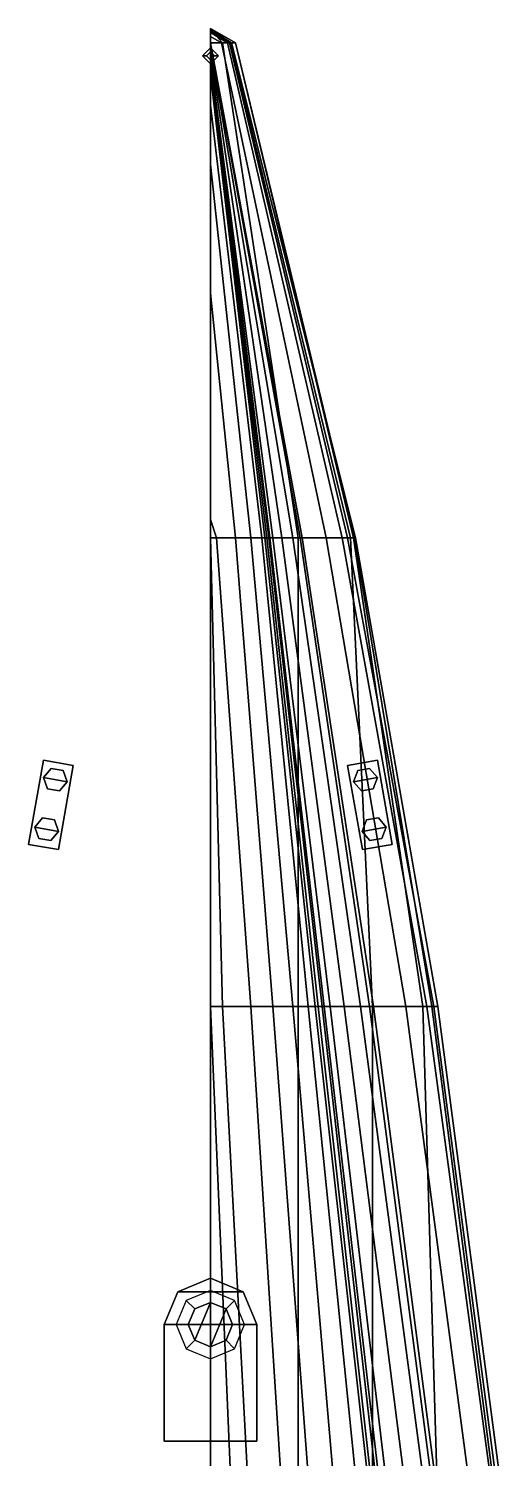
# Model space of a CAD drawing. Extents: x -4.1 to 4.7, y -49.9 to 48.9.
# Drawn here: x -1.81 to 2.87, y 34.72 to 48.93 of the extents above; entities that cross this region are included whole.
import ezdxf

# ---------------------------------------------------------------- set-up
doc = ezdxf.new("R2010")
doc.units = 0
doc.layers.get('0').update_dxf_attribs({"linetype": 'CONTINUOUS'})

msp = doc.modelspace()

# ---------------------------------------------------------------- linework, layer by layer
at = {"color": 2}
for points in [[(0.21, 48.79, 4.7), (0, 48.92, 4.7), (0, 48.93, 4.81), (0.25, 48.79, 4.81)], [(0.25, 48.79, 4.81), (0, 48.93, 4.81), (0, 48.93, 4.86), (0.25, 48.79, 4.86)], [(0.19, 48.79, 4.52), (0, 48.9, 4.52), (0, 48.92, 4.7), (0.21, 48.79, 4.7)], [(1.36, 43.87, 4.52), (0.19, 48.79, 4.52), (0.21, 48.79, 4.7), (1.44, 43.87, 4.7)], [(1.44, 43.87, 4.7), (0.21, 48.79, 4.7), (0.25, 48.79, 4.81), (1.43, 43.87, 4.83)], [(1.43, 43.87, 4.83), (0.25, 48.79, 4.81), (0.25, 48.79, 4.86), (1.42, 43.87, 4.86)], [(2.22, 39.21, 4.52), (1.36, 43.87, 4.52), (1.44, 43.87, 4.7), (2.26, 39.21, 4.61)], [(2.2, 39.21, 4.76), (1.43, 43.87, 4.83), (1.42, 43.87, 4.86), (2.11, 39.21, 4.81)], [(2.26, 39.21, 4.61), (1.44, 43.87, 4.7), (1.43, 43.87, 4.83), (2.2, 39.21, 4.76)], [(2.8, 34.55, 4.69), (2.2, 39.21, 4.76), (2.11, 39.21, 4.81), (2.25, 34.55, 4.81)], [(2.87, 34.55, 4.54), (2.26, 39.21, 4.61), (2.2, 39.21, 4.76), (2.8, 34.55, 4.69)], [(2.83, 34.55, 4.45), (2.22, 39.21, 4.52), (2.26, 39.21, 4.61), (2.87, 34.55, 4.54)]]:
    msp.add_3dface(points, dxfattribs=at)
for points in [[(0.25, 48.79, 4.86), (0, 48.93, 4.86), (0, 48.92, 4.9), (0.2, 48.79, 4.9)], [(0.2, 48.79, 4.9), (0, 48.92, 4.9), (0, 48.92, 4.9), (0.12, 48.79, 4.92)], [(0.12, 48.79, 4.92), (0, 48.92, 4.9), (0, 48.92, 4.9), (0, 48.79, 4.92)], [(0.17, 48.79, 4.35), (0, 48.89, 4.35), (0, 48.9, 4.52), (0.19, 48.79, 4.52)], [(0.11, 48.79, 3.82), (0, 48.85, 3.82), (0, 48.89, 4.35), (0.17, 48.79, 4.35)], [(0, 48.79, 2.72), (0, 48.79, 2.72), (0, 48.85, 3.82), (0.11, 48.79, 3.82)], [(0.91, 43.87, 2.72), (0, 48.79, 2.72), (0.11, 48.79, 3.82), (1.15, 43.87, 3.82)], [(0.87, 43.87, 4.98), (0.12, 48.79, 4.92), (0, 48.79, 4.92), (0, 43.87, 5.02)], [(0.89, 43.87, 2.54), (0, 48.78, 2.54), (0, 48.79, 2.72), (0.91, 43.87, 2.72)], [(0.82, 43.87, 2.2), (0, 48.75, 2.2), (0, 48.78, 2.54), (0.89, 43.87, 2.54)], [(0.71, 43.87, 1.35), (0, 48.7, 1.35), (0, 48.75, 2.2), (0.82, 43.87, 2.2)], [(1.15, 43.87, 3.82), (0.11, 48.79, 3.82), (0.17, 48.79, 4.35), (1.31, 43.87, 4.35)], [(1.39, 43.87, 4.9), (0.2, 48.79, 4.9), (0.12, 48.79, 4.92), (0.87, 43.87, 4.98)], [(1.31, 43.87, 4.35), (0.17, 48.79, 4.35), (0.19, 48.79, 4.52), (1.36, 43.87, 4.52)], [(1.42, 43.87, 4.86), (0.25, 48.79, 4.86), (0.2, 48.79, 4.9), (1.39, 43.87, 4.9)], [(0, 48.74, 4.92), (-0.08, 48.66, 4.92), (-0.04, 48.66, 9.35), (0, 48.7, 9.35)], [(-0.08, 48.66, 4.92), (0, 48.58, 4.92), (0, 48.62, 9.35), (-0.04, 48.66, 9.35)], [(0, 48.62, 9.35), (0.04, 48.66, 9.35), (0, 48.7, 9.35), (-0.04, 48.66, 9.35)], [(0.08, 48.66, 4.92), (0, 48.74, 4.92), (0, 48.7, 9.35), (0.04, 48.66, 9.35)], [(0.62, 43.87, 0.42), (0, 48.62, 0.42), (0, 48.7, 1.35), (0.71, 43.87, 1.35)], [(0, 48.58, 4.92), (0.08, 48.66, 4.92), (0.04, 48.66, 9.35), (0, 48.62, 9.35)], [(0, 22.16, 24.81), (0, 48.64, 5.23), (0, 48.64, 5.28), (0, 22.16, 24.85)], [(0, 22.16, 24.85), (0, 48.64, 5.28), (0, 48.64, 5.23), (0, 22.16, 24.81)], [(0.59, 43.87), (0, 48.6), (0, 48.62, 0.42), (0.62, 43.87, 0.42)], [(0.58, 43.87, -0.25), (0, 48.58, -0.25), (0, 48.6), (0.59, 43.87)], [(0.56, 43.87, -0.53), (0, 48.53, -0.53), (0, 48.58, -0.25), (0.58, 43.87, -0.25)], [(0.54, 43.87, -0.83), (0, 48.47, -0.83), (0, 48.53, -0.53), (0.56, 43.87, -0.53)], [(0.51, 43.87, -1.38), (0, 48.17, -1.38), (0, 48.47, -0.83), (0.54, 43.87, -0.83)], [(0.4, 43.87, -1.91), (0, 47.58, -1.91), (0, 48.17, -1.38), (0.51, 43.87, -1.38)], [(0.25, 43.87, -2.29), (0, 46.3, -2.29), (0, 47.58, -1.91), (0.4, 43.87, -1.91)], [(0.06, 43.87, -2.61), (0, 44.05, -2.61), (0, 46.3, -2.29), (0.25, 43.87, -2.29)], [(0, 43.87, -2.64), (0, 43.87, -2.64), (0, 44.05, -2.61), (0.06, 43.87, -2.61)], [(0, 39.21, -2.93), (0, 43.87, -2.64), (0, 43.87, -2.64), (0.12, 39.21, -2.9)], [(0.12, 39.21, -2.9), (0, 43.87, -2.64), (0.06, 43.87, -2.61), (0.4, 39.21, -2.61)], [(0.87, 39.21, 4.98), (0.87, 43.87, 4.98), (0, 43.87, 5.02), (0, 39.21, 5.02)], [(0.4, 39.21, -2.61), (0.06, 43.87, -2.61), (0.25, 43.87, -2.29), (0.62, 39.21, -2.29)], [(0.62, 39.21, -2.29), (0.25, 43.87, -2.29), (0.4, 43.87, -1.91), (0.82, 39.21, -1.91)], [(0.82, 39.21, -1.91), (0.4, 43.87, -1.91), (0.51, 43.87, -1.38), (0.97, 39.21, -1.38)], [(0.97, 39.21, -1.38), (0.51, 43.87, -1.38), (0.54, 43.87, -0.83), (1.04, 39.21, -0.83)], [(1.04, 39.21, -0.83), (0.54, 43.87, -0.83), (0.56, 43.87, -0.53), (1.07, 39.21, -0.53)], [(1.07, 39.21, -0.53), (0.56, 43.87, -0.53), (0.58, 43.87, -0.25), (1.11, 39.21, -0.25)], [(1.11, 39.21, -0.25), (0.58, 43.87, -0.25), (0.59, 43.87), (1.13, 39.21)], [(1.13, 39.21), (0.59, 43.87), (0.62, 43.87, 0.42), (1.19, 39.21, 0.42)], [(1.19, 39.21, 0.42), (0.62, 43.87, 0.42), (0.71, 43.87, 1.35), (1.33, 39.21, 1.35)], [(1.33, 39.21, 1.35), (0.71, 43.87, 1.35), (0.82, 43.87, 2.2), (1.49, 39.21, 2.2)], [(1.49, 39.21, 2.2), (0.82, 43.87, 2.2), (0.89, 43.87, 2.54), (1.58, 39.21, 2.54)], [(1.61, 39.21, 4.9), (1.39, 43.87, 4.9), (0.87, 43.87, 4.98), (0.87, 39.21, 4.98)], [(1.58, 39.21, 2.54), (0.89, 43.87, 2.54), (0.91, 43.87, 2.72), (1.62, 39.21, 2.72)], [(1.62, 39.21, 2.72), (0.91, 43.87, 2.72), (1.15, 43.87, 3.82), (1.94, 39.21, 3.82)], [(1.94, 39.21, 3.82), (1.15, 43.87, 3.82), (1.31, 43.87, 4.35), (2.15, 39.21, 4.35)], [(2.15, 39.21, 4.35), (1.31, 43.87, 4.35), (1.36, 43.87, 4.52), (2.22, 39.21, 4.52)], [(2.11, 39.21, 4.81), (1.42, 43.87, 4.86), (1.39, 43.87, 4.9), (1.61, 39.21, 4.9)], [(-1.658, 41.659, 4.82), (-1.805, 40.822, 4.82), (-1.805, 40.822, 4.93), (-1.658, 41.659, 4.93)], [(-1.805, 40.822, 4.93), (-1.51, 40.77, 4.93), (-1.362, 41.607, 4.93), (-1.658, 41.659, 4.93)], [(-1.658, 41.659, 4.93), (-1.362, 41.607, 4.93), (-1.362, 41.607, 4.82), (-1.658, 41.659, 4.82)], [(1.362, 41.607, 4.93), (1.658, 41.659, 4.93), (1.658, 41.659, 4.82), (1.362, 41.607, 4.82)], [(1.51, 40.77, 4.93), (1.805, 40.822, 4.93), (1.658, 41.659, 4.93), (1.362, 41.607, 4.93)], [(1.658, 41.659, 4.93), (1.805, 40.822, 4.93), (1.805, 40.822, 4.82), (1.658, 41.659, 4.82)], [(-1.463, 41.558, 5.33), (-1.581, 41.578, 5.33), (-1.658, 41.487, 5.33), (-1.421, 41.445, 5.33)], [(-1.581, 41.578, 4.93), (-1.658, 41.487, 4.93), (-1.658, 41.487, 5.33), (-1.581, 41.578, 5.33)], [(-1.463, 41.558, 4.93), (-1.581, 41.578, 4.93), (-1.581, 41.578, 5.33), (-1.463, 41.558, 5.33)], [(-1.362, 41.607, 4.93), (-1.51, 40.77, 4.93), (-1.51, 40.77, 4.82), (-1.362, 41.607, 4.82)], [(-1.421, 41.445, 4.93), (-1.463, 41.558, 4.93), (-1.463, 41.558, 5.33), (-1.421, 41.445, 5.33)], [(1.362, 41.607, 4.82), (1.51, 40.77, 4.82), (1.51, 40.77, 4.93), (1.362, 41.607, 4.93)], [(1.581, 41.578, 5.33), (1.463, 41.558, 5.33), (1.421, 41.445, 5.33), (1.658, 41.487, 5.33)], [(1.463, 41.558, 4.93), (1.421, 41.445, 4.93), (1.421, 41.445, 5.33), (1.463, 41.558, 5.33)], [(1.581, 41.578, 4.93), (1.463, 41.558, 4.93), (1.463, 41.558, 5.33), (1.581, 41.578, 5.33)], [(1.658, 41.487, 4.93), (1.581, 41.578, 4.93), (1.581, 41.578, 5.33), (1.658, 41.487, 5.33)], [(-1.421, 41.445, 5.33), (-1.658, 41.487, 5.33), (-1.617, 41.374, 5.33), (-1.499, 41.353, 5.33)], [(-1.658, 41.487, 4.93), (-1.617, 41.374, 4.93), (-1.617, 41.374, 5.33), (-1.658, 41.487, 5.33)], [(-1.617, 41.374, 4.93), (-1.499, 41.353, 4.93), (-1.499, 41.353, 5.33), (-1.617, 41.374, 5.33)], [(-1.499, 41.353, 4.93), (-1.421, 41.445, 4.93), (-1.421, 41.445, 5.33), (-1.499, 41.353, 5.33)], [(1.658, 41.487, 5.33), (1.421, 41.445, 5.33), (1.499, 41.353, 5.33), (1.617, 41.374, 5.33)], [(1.421, 41.445, 4.93), (1.499, 41.353, 4.93), (1.499, 41.353, 5.33), (1.421, 41.445, 5.33)], [(1.499, 41.353, 4.93), (1.617, 41.374, 4.93), (1.617, 41.374, 5.33), (1.499, 41.353, 5.33)], [(1.617, 41.374, 4.93), (1.658, 41.487, 4.93), (1.658, 41.487, 5.33), (1.617, 41.374, 5.33)], [(-1.549, 41.065, 5.33), (-1.668, 41.086, 5.33), (-1.745, 40.994, 5.33), (-1.508, 40.952, 5.33)], [(-1.668, 41.086, 4.93), (-1.745, 40.994, 4.93), (-1.745, 40.994, 5.33), (-1.668, 41.086, 5.33)], [(-1.549, 41.065, 4.93), (-1.668, 41.086, 4.93), (-1.668, 41.086, 5.33), (-1.549, 41.065, 5.33)], [(1.668, 41.086, 5.33), (1.549, 41.065, 5.33), (1.508, 40.952, 5.33), (1.745, 40.994, 5.33)], [(1.668, 41.086, 4.93), (1.549, 41.065, 4.93), (1.549, 41.065, 5.33), (1.668, 41.086, 5.33)], [(1.745, 40.994, 4.93), (1.668, 41.086, 4.93), (1.668, 41.086, 5.33), (1.745, 40.994, 5.33)], [(-1.508, 40.952, 5.33), (-1.745, 40.994, 5.33), (-1.704, 40.881, 5.33), (-1.585, 40.861, 5.33)], [(-1.745, 40.994, 4.93), (-1.704, 40.881, 4.93), (-1.704, 40.881, 5.33), (-1.745, 40.994, 5.33)], [(-1.585, 40.861, 4.93), (-1.508, 40.952, 4.93), (-1.508, 40.952, 5.33), (-1.585, 40.861, 5.33)], [(-1.508, 40.952, 4.93), (-1.549, 41.065, 4.93), (-1.549, 41.065, 5.33), (-1.508, 40.952, 5.33)], [(1.549, 41.065, 4.93), (1.508, 40.952, 4.93), (1.508, 40.952, 5.33), (1.549, 41.065, 5.33)], [(1.745, 40.994, 5.33), (1.508, 40.952, 5.33), (1.585, 40.861, 5.33), (1.704, 40.881, 5.33)], [(1.508, 40.952, 4.93), (1.585, 40.861, 4.93), (1.585, 40.861, 5.33), (1.508, 40.952, 5.33)], [(1.704, 40.881, 4.93), (1.745, 40.994, 4.93), (1.745, 40.994, 5.33), (1.704, 40.881, 5.33)], [(-1.805, 40.822, 4.82), (-1.51, 40.77, 4.82), (-1.51, 40.77, 4.93), (-1.805, 40.822, 4.93)], [(-1.704, 40.881, 4.93), (-1.585, 40.861, 4.93), (-1.585, 40.861, 5.33), (-1.704, 40.881, 5.33)], [(1.51, 40.77, 4.82), (1.805, 40.822, 4.82), (1.805, 40.822, 4.93), (1.51, 40.77, 4.93)], [(1.585, 40.861, 4.93), (1.704, 40.881, 4.93), (1.704, 40.881, 5.33), (1.585, 40.861, 5.33)], [(0.2, 34.55, -3.02), (0, 39.21, -2.93), (0.12, 39.21, -2.9), (0.37, 34.55, -2.9)], [(0, 34.55, -3.14), (0, 39.21, -2.93), (0, 39.21, -2.93), (0.2, 34.55, -3.02)], [(0.87, 34.55, 4.98), (0.87, 39.21, 4.98), (0, 39.21, 5.02), (0, 34.55, 5.02)], [(0.37, 34.55, -2.9), (0.12, 39.21, -2.9), (0.4, 39.21, -2.61), (0.7, 34.55, -2.61)], [(0.7, 34.55, -2.61), (0.4, 39.21, -2.61), (0.62, 39.21, -2.29), (0.97, 34.55, -2.29)], [(0.97, 34.55, -2.29), (0.62, 39.21, -2.29), (0.82, 39.21, -1.91), (1.22, 34.55, -1.91)], [(1.22, 34.55, -1.91), (0.82, 39.21, -1.91), (0.97, 39.21, -1.38), (1.44, 34.55, -1.38)], [(1.61, 34.55, 4.9), (1.61, 39.21, 4.9), (0.87, 39.21, 4.98), (0.87, 34.55, 4.98)], [(1.44, 34.55, -1.38), (0.97, 39.21, -1.38), (1.04, 39.21, -0.83), (1.56, 34.55, -0.83)], [(1.56, 34.55, -0.83), (1.04, 39.21, -0.83), (1.07, 39.21, -0.53), (1.59, 34.55, -0.53)], [(1.59, 34.55, -0.53), (1.07, 39.21, -0.53), (1.11, 39.21, -0.25), (1.64, 34.55, -0.25)], [(1.64, 34.55, -0.25), (1.11, 39.21, -0.25), (1.13, 39.21), (1.67, 34.55)], [(1.67, 34.55), (1.13, 39.21), (1.19, 39.21, 0.42), (1.74, 34.55, 0.42)], [(1.74, 34.55, 0.42), (1.19, 39.21, 0.42), (1.33, 39.21, 1.35), (1.92, 34.55, 1.35)], [(1.92, 34.55, 1.35), (1.33, 39.21, 1.35), (1.49, 39.21, 2.2), (2.11, 34.55, 2.2)], [(2.11, 34.55, 2.2), (1.49, 39.21, 2.2), (1.58, 39.21, 2.54), (2.19, 34.55, 2.54)], [(2.19, 34.55, 2.54), (1.58, 39.21, 2.54), (1.62, 39.21, 2.72), (2.23, 34.55, 2.72)], [(2.25, 34.55, 4.81), (2.11, 39.21, 4.81), (1.61, 39.21, 4.9), (1.61, 34.55, 4.9)], [(2.23, 34.55, 2.72), (1.62, 39.21, 2.72), (1.94, 39.21, 3.82), (2.56, 34.55, 3.82)], [(2.56, 34.55, 3.82), (1.94, 39.21, 3.82), (2.15, 39.21, 4.35), (2.78, 34.55, 4.35)], [(2.78, 34.55, 4.35), (2.15, 39.21, 4.35), (2.22, 39.21, 4.52), (2.83, 34.55, 4.45)], [(0.325, 36.375, 5.11), (0, 36.51, 5.11), (0, 36.51, 5.11), (-0.325, 36.375, 5.11)], [(0, 36.51, 5.02), (-0.325, 36.375, 5.02), (-0.325, 36.375, 5.11), (0, 36.51, 5.11)], [(0, 36.39, 5.11), (-0.24, 36.29, 5.11), (-0.156, 36.206, 5.27), (0, 36.27, 5.27)], [(0.325, 36.375, 5.02), (0, 36.51, 5.02), (0, 36.51, 5.11), (0.325, 36.375, 5.11)], [(0.24, 36.29, 5.11), (0, 36.39, 5.11), (0, 36.27, 5.27), (0.156, 36.206, 5.27)], [(0.46, 36.05, 5.11), (0.325, 36.375, 5.11), (-0.325, 36.375, 5.11), (-0.46, 36.05, 5.11)], [(-0.325, 36.375, 5.02), (-0.46, 36.05, 5.02), (-0.46, 36.05, 5.11), (-0.325, 36.375, 5.11)], [(-0.24, 36.29, 5.11), (-0.34, 36.05, 5.11), (-0.22, 36.05, 5.27), (-0.156, 36.206, 5.27)], [(-0.156, 36.206, 5.41), (-0.22, 36.05, 5.41), (-0.156, 35.894, 5.41), (0, 36.27, 5.41)], [(0, 36.27, 5.41), (-0.156, 35.894, 5.41), (0, 35.83, 5.41), (0.156, 36.206, 5.41)], [(0, 36.27, 5.27), (-0.156, 36.206, 5.27), (-0.156, 36.206, 5.41), (0, 36.27, 5.41)], [(0.156, 36.206, 5.27), (0, 36.27, 5.27), (0, 36.27, 5.41), (0.156, 36.206, 5.41)], [(0.34, 36.05, 5.11), (0.24, 36.29, 5.11), (0.156, 36.206, 5.27), (0.22, 36.05, 5.27)], [(0.46, 36.05, 5.02), (0.325, 36.375, 5.02), (0.325, 36.375, 5.11), (0.46, 36.05, 5.11)], [(-0.156, 36.206, 5.27), (-0.22, 36.05, 5.27), (-0.22, 36.05, 5.41), (-0.156, 36.206, 5.41)], [(0.156, 36.206, 5.41), (0, 35.83, 5.41), (0.156, 35.894, 5.41), (0.22, 36.05, 5.41)], [(0.22, 36.05, 5.27), (0.156, 36.206, 5.27), (0.156, 36.206, 5.41), (0.22, 36.05, 5.41)], [(-0.46, 36.05, 5.11), (-0.46, 34.89, 5.11), (0.46, 34.89, 5.11), (0.46, 36.05, 5.11)], [(-0.46, 36.05, 5.02), (-0.46, 34.89, 5.02), (-0.46, 34.89, 5.11), (-0.46, 36.05, 5.11)], [(-0.34, 36.05, 5.11), (-0.24, 35.81, 5.11), (-0.156, 35.894, 5.27), (-0.22, 36.05, 5.27)], [(-0.22, 36.05, 5.27), (-0.156, 35.894, 5.27), (-0.156, 35.894, 5.41), (-0.22, 36.05, 5.41)], [(0.24, 35.81, 5.11), (0.34, 36.05, 5.11), (0.22, 36.05, 5.27), (0.156, 35.894, 5.27)], [(0.156, 35.894, 5.27), (0.22, 36.05, 5.27), (0.22, 36.05, 5.41), (0.156, 35.894, 5.41)], [(0.46, 34.89, 5.11), (0.46, 34.89, 5.02), (0.46, 36.05, 5.02), (0.46, 36.05, 5.11)], [(-0.24, 35.81, 5.11), (0, 35.71, 5.11), (0, 35.83, 5.27), (-0.156, 35.894, 5.27)], [(-0.156, 35.894, 5.27), (0, 35.83, 5.27), (0, 35.83, 5.41), (-0.156, 35.894, 5.41)], [(0, 35.71, 5.11), (0.24, 35.81, 5.11), (0.156, 35.894, 5.27), (0, 35.83, 5.27)], [(0, 35.83, 5.27), (0.156, 35.894, 5.27), (0.156, 35.894, 5.41), (0, 35.83, 5.41)], [(-0.46, 34.89, 5.11), (-0.46, 34.89, 5.02), (0.46, 34.89, 5.02), (0.46, 34.89, 5.11)]]:
    msp.add_3dface(points)

doc.saveas('drawing.dxf')
